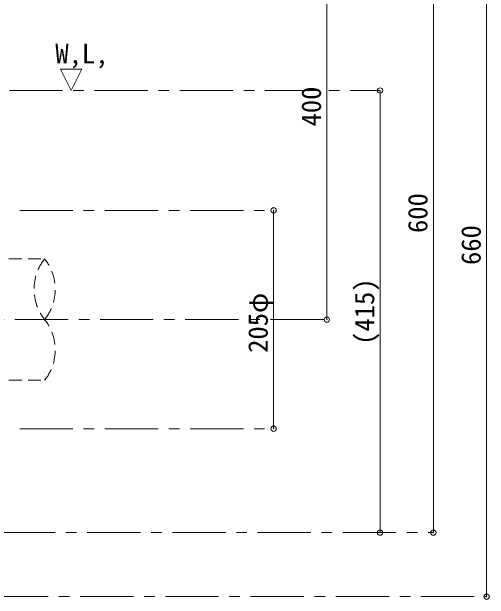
# Model space of a CAD drawing. Units: millimetres at full size, sheet at 1:10. Extents: x -2101 to 1949, y -1404 to 1406.
# Drawn here: x -62 to 387, y -971 to -420 of the extents above; entities that cross this region are included whole.
import ezdxf
from ezdxf.enums import TextEntityAlignment as Align

# ---------------------------------------------------------------- set-up
doc = ezdxf.new("R2010")
doc.units = ezdxf.units.MM
doc.header["$LTSCALE"] = 10
doc.header["$PDMODE"] = 32
doc.header["$PDSIZE"] = 5
doc.linetypes.add('CHAIN1', pattern=[8, 5, -1, 1, -1])
doc.linetypes.add('DASHED1', pattern=[1.8, 1.2, -0.6])
doc.layers.add('0-0____1', color=4, linetype='Continuous', lineweight=9)
doc.styles.add('ＭＳ ゴシック', font='')
doc.styles.get('ＭＳ ゴシック').set_extended_font_data('MS Gothic')

msp = doc.modelspace()

# ---------------------------------------------------------------- linework, layer by layer
at = {"layer": '0-0____1'}
for p, q in [((234.4, -308.88), (234.4, -708.88)), ((334.4, -908.88), (334.4, -308.88)), ((384.4, -308.88), (384.4, -968.88)), ((284.4, -493.88), (284.4, -908.88)), ((184.4, -606.38), (184.4, -811.38))]:
    msp.add_line(p, q, dxfattribs=at)
at = {"layer": '0-0____1', "color": 7, "lineweight": 18}
for p, q in [((-15.6, -473.88), (-5.6, -493.88)), ((-15.6, -473.88), (4.4, -473.88)), ((-5.6, -493.88), (4.4, -473.88))]:
    msp.add_line(p, q, dxfattribs=at)
at = {"layer": '0-0____1', "linetype": 'CHAIN1'}
for p, q in [((-623.69, -493.88), (284.4, -493.88)), ((-54, -606.38), (184.4, -606.38)), ((-698.6, -708.88), (234.4, -708.88)), ((-54, -811.38), (184.4, -811.38)), ((-630.6, -908.88), (334.4, -908.88)), ((-557.2, -968.88), (384.4, -968.88))]:
    msp.add_line(p, q, dxfattribs=at)
at = {"layer": '0-0____1', "linetype": 'DASHED1'}
for p, q in [((-550.1, -651.88), (-30.6, -651.88)), ((-550.1, -765.88), (-30.6, -765.88))]:
    msp.add_line(p, q, dxfattribs=at)
for centre, start, end in [((5.01, -680.38), 141.3304, 218.6696), ((-66.21, -680.38), 321.3304, 38.6696), ((-66.21, -737.38), 321.3304, 38.6696)]:
    msp.add_arc(centre, 45.61, start, end, dxfattribs=at)
at = {"layer": '0-0____1', "color": 1}
for p in [(284.4, -493.88), (184.4, -606.38), (234.4, -708.88), (184.4, -811.38), (284.4, -908.88), (334.4, -908.88), (384.4, -968.88)]:
    msp.add_point(p, dxfattribs=at)

# ---------------------------------------------------------------- texts
at = {"layer": '0-0____1', "color": 7, "style": 'ＭＳ ゴシック'}
msp.add_text('W,L,', height=18.33, dxfattribs=at).set_placement((-20.6, -473.88), align=Align.BOTTOM_LEFT)
for s, p in [('400', (234.4, -527.63)), ('600', (334.4, -627.63)), ('660', (384.4, -657.63)), ('(415)', (284.4, -732.63)), ('205φ', (184.4, -740.13))]:
    msp.add_text(s, height=18.33, rotation=90, dxfattribs=at).set_placement(p, align=Align.BOTTOM_LEFT)

doc.saveas('drawing.dxf')
